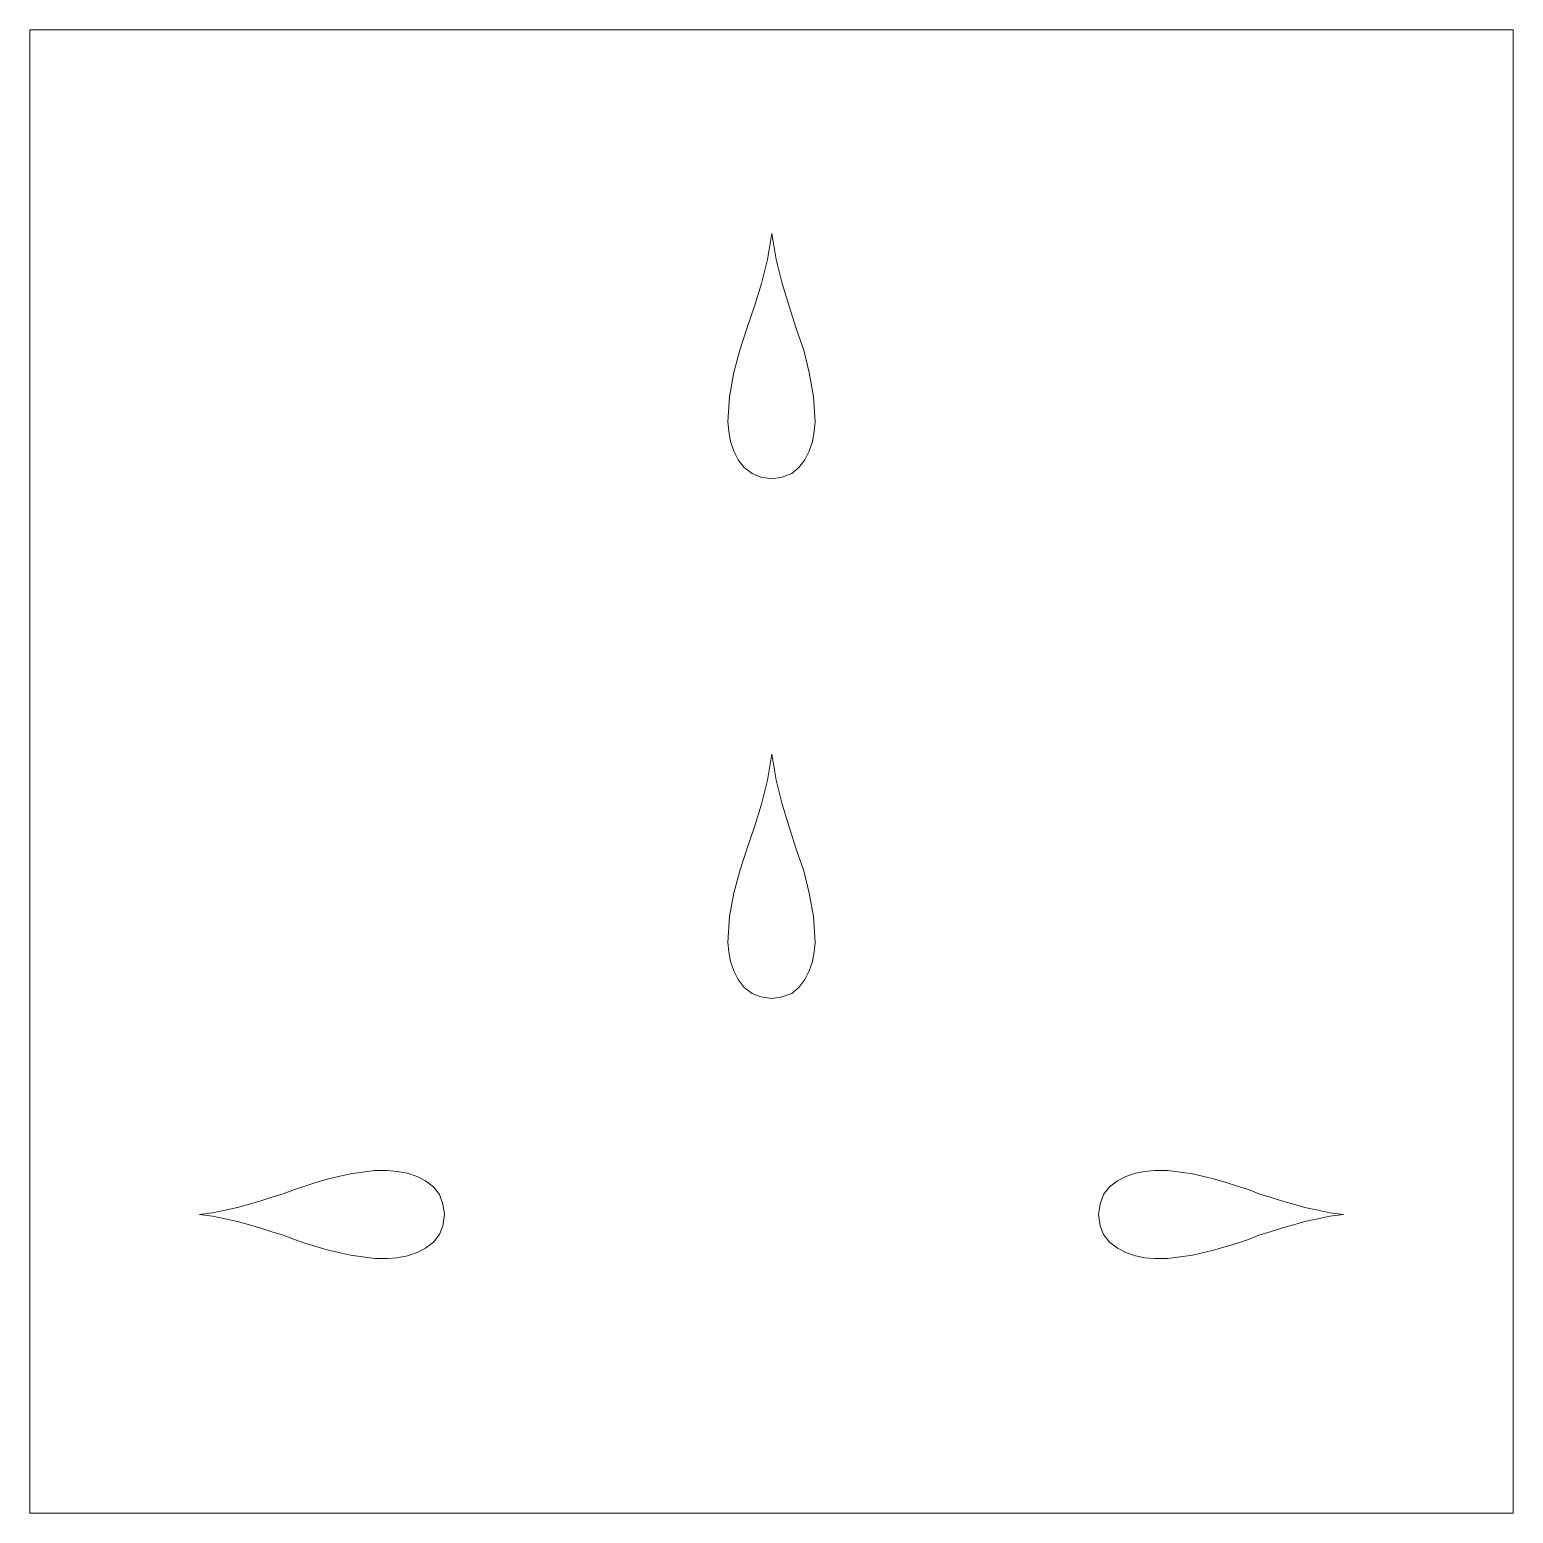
# Model space of a CAD drawing. Header units: millimetres. Extents: x -45 to 55, y -52 to 48.
import ezdxf

# ---------------------------------------------------------------- set-up
doc = ezdxf.new("R2010")
doc.units = ezdxf.units.MM
doc.header["$MEASUREMENT"] = 0
doc.layers.add('Camada 1', color=7, linetype='Continuous')

msp = doc.modelspace()

# ---------------------------------------------------------------- linework, layer by layer
at = {"layer": 'Camada 1', "color": 30, "lineweight": 9}
msp.add_lwpolyline([(-45.1849, -51.6494), (54.8151, -51.6494), (54.8151, 48.3506), (-45.1849, 48.3506), (-45.1849, -51.6494)], close=True, dxfattribs=at)
at = {"layer": 'Camada 1', "color": 240, "lineweight": 9}
for points, knots in [([(4.8442, 18.0823), (4.8442, 18.0823), (5.5428, 18.1988), (5.5428, 18.1988), (5.5428, 18.1988), (5.5428, 18.1988), (6.1829, 18.4316), (6.1829, 18.4316), (6.1829, 18.4316), (6.1829, 18.4316), (6.6487, 18.8391), (6.6487, 18.8391), (6.6487, 18.8391), (6.6487, 18.8391), (7.056, 19.363), (7.056, 19.363), (7.056, 19.363), (7.056, 19.363), (7.347, 19.945), (7.347, 19.945), (7.347, 19.945), (7.347, 19.945), (7.58, 20.5853), (7.58, 20.5853), (7.58, 20.5853), (7.58, 20.5853), (7.6963, 21.2837), (7.6963, 21.2837), (7.6963, 21.2837), (7.6963, 21.2837), (7.7545, 21.924), (7.7545, 21.924), (7.7545, 21.924), (7.7545, 21.924), (7.638, 23.6119), (7.638, 23.6119), (7.638, 23.6119), (7.638, 23.6119), (7.347, 25.2419), (7.347, 25.2419), (7.347, 25.2419), (7.347, 25.2419), (6.998, 26.755), (6.998, 26.755), (6.998, 26.755), (6.998, 26.755), (6.4739, 28.2102), (6.4739, 28.2102), (6.4739, 28.2102), (6.4739, 28.2102), (6.0084, 29.7236), (6.0084, 29.7236), (6.0084, 29.7236), (6.0084, 29.7236), (5.5428, 31.237), (5.5428, 31.237), (5.5428, 31.237), (5.5428, 31.237), (5.1353, 32.8667), (5.1353, 32.8667), (5.1353, 32.8667), (5.1353, 32.8667), (4.8442, 34.6129), (4.8442, 34.6129), (4.8442, 34.6129), (4.8442, 34.6129), (4.5532, 32.8667), (4.5532, 32.8667), (4.5532, 32.8667), (4.5532, 32.8667), (4.1459, 31.237), (4.1459, 31.237), (4.1459, 31.237), (4.1459, 31.237), (3.6801, 29.7236), (3.6801, 29.7236), (3.6801, 29.7236), (3.6801, 29.7236), (3.1563, 28.2102), (3.1563, 28.2102), (3.1563, 28.2102), (3.1563, 28.2102), (2.6907, 26.755), (2.6907, 26.755), (2.6907, 26.755), (2.6907, 26.755), (2.2832, 25.2419), (2.2832, 25.2419), (2.2832, 25.2419), (2.2832, 25.2419), (1.9922, 23.6119), (1.9922, 23.6119), (1.9922, 23.6119), (1.9922, 23.6119), (1.8757, 21.924), (1.8757, 21.924), (1.8757, 21.924), (1.8757, 21.924), (1.9339, 21.2837), (1.9339, 21.2837), (1.9339, 21.2837), (1.9339, 21.2837), (2.0504, 20.5853), (2.0504, 20.5853), (2.0504, 20.5853), (2.0504, 20.5853), (2.2832, 19.945), (2.2832, 19.945), (2.2832, 19.945), (2.2832, 19.945), (2.5742, 19.363), (2.5742, 19.363), (2.5742, 19.363), (2.5742, 19.363), (2.9818, 18.8391), (2.9818, 18.8391), (2.9818, 18.8391), (2.9818, 18.8391), (3.5056, 18.4316), (3.5056, 18.4316), (3.5056, 18.4316), (3.5056, 18.4316), (4.0876, 18.1988), (4.0876, 18.1988), (4.0876, 18.1988), (4.0876, 18.1988), (4.8442, 18.0823), (4.8442, 18.0823)], [0, 0, 0, 0, 0.030303, 0.030303, 0.030303, 0.030303, 0.0606061, 0.0606061, 0.0606061, 0.0606061, 0.0909091, 0.0909091, 0.0909091, 0.0909091, 0.1212121, 0.1212121, 0.1212121, 0.1212121, 0.1515152, 0.1515152, 0.1515152, 0.1515152, 0.1818182, 0.1818182, 0.1818182, 0.1818182, 0.2121212, 0.2121212, 0.2121212, 0.2121212, 0.2424242, 0.2424242, 0.2424242, 0.2424242, 0.2727273, 0.2727273, 0.2727273, 0.2727273, 0.3030303, 0.3030303, 0.3030303, 0.3030303, 0.3333333, 0.3333333, 0.3333333, 0.3333333, 0.3636364, 0.3636364, 0.3636364, 0.3636364, 0.3939394, 0.3939394, 0.3939394, 0.3939394, 0.4242424, 0.4242424, 0.4242424, 0.4242424, 0.4545455, 0.4545455, 0.4545455, 0.4545455, 0.4848485, 0.4848485, 0.4848485, 0.4848485, 0.5151515, 0.5151515, 0.5151515, 0.5151515, 0.5454545, 0.5454545, 0.5454545, 0.5454545, 0.5757576, 0.5757576, 0.5757576, 0.5757576, 0.6060606, 0.6060606, 0.6060606, 0.6060606, 0.6363636, 0.6363636, 0.6363636, 0.6363636, 0.6666667, 0.6666667, 0.6666667, 0.6666667, 0.6969697, 0.6969697, 0.6969697, 0.6969697, 0.7272727, 0.7272727, 0.7272727, 0.7272727, 0.7575758, 0.7575758, 0.7575758, 0.7575758, 0.7878788, 0.7878788, 0.7878788, 0.7878788, 0.8181818, 0.8181818, 0.8181818, 0.8181818, 0.8484848, 0.8484848, 0.8484848, 0.8484848, 0.8787879, 0.8787879, 0.8787879, 0.8787879, 0.9090909, 0.9090909, 0.9090909, 0.9090909, 0.9393939, 0.9393939, 0.9393939, 0.9393939, 1, 1, 1, 1]), ([(-33.7463, -31.5092), (-33.7463, -31.5092), (-32.8732, -31.6255), (-32.8732, -31.6255), (-32.8732, -31.6255), (-32.8732, -31.6255), (-32.0001, -31.8003), (-32.0001, -31.8003), (-32.0001, -31.8003), (-32.0001, -31.8003), (-31.1853, -31.9748), (-31.1853, -31.9748), (-31.1853, -31.9748), (-31.1853, -31.9748), (-30.3705, -32.2076), (-30.3705, -32.2076), (-30.3705, -32.2076), (-30.3705, -32.2076), (-29.6136, -32.4403), (-29.6136, -32.4403), (-29.6136, -32.4403), (-29.6136, -32.4403), (-28.857, -32.6734), (-28.857, -32.6734), (-28.857, -32.6734), (-28.857, -32.6734), (-28.1005, -32.9061), (-28.1005, -32.9061), (-28.1005, -32.9061), (-28.1005, -32.9061), (-27.3436, -33.1972), (-27.3436, -33.1972), (-27.3436, -33.1972), (-27.3436, -33.1972), (-26.6453, -33.4299), (-26.6453, -33.4299), (-26.6453, -33.4299), (-26.6453, -33.4299), (-25.8885, -33.6627), (-25.8885, -33.6627), (-25.8885, -33.6627), (-25.8885, -33.6627), (-25.1319, -33.8955), (-25.1319, -33.8955), (-25.1319, -33.8955), (-25.1319, -33.8955), (-24.3753, -34.0703), (-24.3753, -34.0703), (-24.3753, -34.0703), (-24.3753, -34.0703), (-23.5602, -34.2448), (-23.5602, -34.2448), (-23.5602, -34.2448), (-23.5602, -34.2448), (-22.7454, -34.3613), (-22.7454, -34.3613), (-22.7454, -34.3613), (-22.7454, -34.3613), (-21.9305, -34.4776), (-21.9305, -34.4776), (-21.9305, -34.4776), (-21.9305, -34.4776), (-21.0574, -34.4776), (-21.0574, -34.4776), (-21.0574, -34.4776), (-21.0574, -34.4776), (-20.4171, -34.4196), (-20.4171, -34.4196), (-20.4171, -34.4196), (-20.4171, -34.4196), (-19.7188, -34.303), (-19.7188, -34.303), (-19.7188, -34.303), (-19.7188, -34.303), (-19.0784, -34.0703), (-19.0784, -34.0703), (-19.0784, -34.0703), (-19.0784, -34.0703), (-18.4964, -33.7792), (-18.4964, -33.7792), (-18.4964, -33.7792), (-18.4964, -33.7792), (-17.9726, -33.3717), (-17.9726, -33.3717), (-17.9726, -33.3717), (-17.9726, -33.3717), (-17.565, -32.8479), (-17.565, -32.8479), (-17.565, -32.8479), (-17.565, -32.8479), (-17.3323, -32.2658), (-17.3323, -32.2658), (-17.3323, -32.2658), (-17.3323, -32.2658), (-17.2158, -31.5092), (-17.2158, -31.5092), (-17.2158, -31.5092), (-17.2158, -31.5092), (-17.3323, -30.8107), (-17.3323, -30.8107), (-17.3323, -30.8107), (-17.3323, -30.8107), (-17.565, -30.1703), (-17.565, -30.1703), (-17.565, -30.1703), (-17.565, -30.1703), (-17.9726, -29.6465), (-17.9726, -29.6465), (-17.9726, -29.6465), (-17.9726, -29.6465), (-18.4964, -29.2392), (-18.4964, -29.2392), (-18.4964, -29.2392), (-18.4964, -29.2392), (-19.0784, -28.9482), (-19.0784, -28.9482), (-19.0784, -28.9482), (-19.0784, -28.9482), (-19.7188, -28.7152), (-19.7188, -28.7152), (-19.7188, -28.7152), (-19.7188, -28.7152), (-20.4171, -28.5989), (-20.4171, -28.5989), (-20.4171, -28.5989), (-20.4171, -28.5989), (-21.0574, -28.5407), (-21.0574, -28.5407), (-21.0574, -28.5407), (-21.0574, -28.5407), (-21.9305, -28.5407), (-21.9305, -28.5407), (-21.9305, -28.5407), (-21.9305, -28.5407), (-22.7454, -28.6572), (-22.7454, -28.6572), (-22.7454, -28.6572), (-22.7454, -28.6572), (-23.5602, -28.7734), (-23.5602, -28.7734), (-23.5602, -28.7734), (-23.5602, -28.7734), (-24.3753, -28.9482), (-24.3753, -28.9482), (-24.3753, -28.9482), (-24.3753, -28.9482), (-25.1319, -29.1227), (-25.1319, -29.1227), (-25.1319, -29.1227), (-25.1319, -29.1227), (-25.8885, -29.3555), (-25.8885, -29.3555), (-25.8885, -29.3555), (-25.8885, -29.3555), (-26.6453, -29.5883), (-26.6453, -29.5883), (-26.6453, -29.5883), (-26.6453, -29.5883), (-27.3436, -29.8211), (-27.3436, -29.8211), (-27.3436, -29.8211), (-27.3436, -29.8211), (-28.1005, -30.1121), (-28.1005, -30.1121), (-28.1005, -30.1121), (-28.1005, -30.1121), (-28.857, -30.3451), (-28.857, -30.3451), (-28.857, -30.3451), (-28.857, -30.3451), (-29.6136, -30.5779), (-29.6136, -30.5779), (-29.6136, -30.5779), (-29.6136, -30.5779), (-30.3705, -30.8107), (-30.3705, -30.8107), (-30.3705, -30.8107), (-30.3705, -30.8107), (-31.1853, -31.0434), (-31.1853, -31.0434), (-31.1853, -31.0434), (-31.1853, -31.0434), (-32.0001, -31.2182), (-32.0001, -31.2182), (-32.0001, -31.2182), (-32.0001, -31.2182), (-32.8732, -31.3927), (-32.8732, -31.3927), (-32.8732, -31.3927), (-32.8732, -31.3927), (-33.7463, -31.5092), (-33.7463, -31.5092)], [0, 0, 0, 0, 0.0204082, 0.0204082, 0.0204082, 0.0204082, 0.0408163, 0.0408163, 0.0408163, 0.0408163, 0.0612245, 0.0612245, 0.0612245, 0.0612245, 0.0816327, 0.0816327, 0.0816327, 0.0816327, 0.1020408, 0.1020408, 0.1020408, 0.1020408, 0.122449, 0.122449, 0.122449, 0.122449, 0.1428571, 0.1428571, 0.1428571, 0.1428571, 0.1632653, 0.1632653, 0.1632653, 0.1632653, 0.1836735, 0.1836735, 0.1836735, 0.1836735, 0.2040816, 0.2040816, 0.2040816, 0.2040816, 0.2244898, 0.2244898, 0.2244898, 0.2244898, 0.244898, 0.244898, 0.244898, 0.244898, 0.2653061, 0.2653061, 0.2653061, 0.2653061, 0.2857143, 0.2857143, 0.2857143, 0.2857143, 0.3061224, 0.3061224, 0.3061224, 0.3061224, 0.3265306, 0.3265306, 0.3265306, 0.3265306, 0.3469388, 0.3469388, 0.3469388, 0.3469388, 0.3673469, 0.3673469, 0.3673469, 0.3673469, 0.3877551, 0.3877551, 0.3877551, 0.3877551, 0.4081633, 0.4081633, 0.4081633, 0.4081633, 0.4285714, 0.4285714, 0.4285714, 0.4285714, 0.4489796, 0.4489796, 0.4489796, 0.4489796, 0.4693878, 0.4693878, 0.4693878, 0.4693878, 0.4897959, 0.4897959, 0.4897959, 0.4897959, 0.5102041, 0.5102041, 0.5102041, 0.5102041, 0.5306122, 0.5306122, 0.5306122, 0.5306122, 0.5510204, 0.5510204, 0.5510204, 0.5510204, 0.5714286, 0.5714286, 0.5714286, 0.5714286, 0.5918367, 0.5918367, 0.5918367, 0.5918367, 0.6122449, 0.6122449, 0.6122449, 0.6122449, 0.6326531, 0.6326531, 0.6326531, 0.6326531, 0.6530612, 0.6530612, 0.6530612, 0.6530612, 0.6734694, 0.6734694, 0.6734694, 0.6734694, 0.6938776, 0.6938776, 0.6938776, 0.6938776, 0.7142857, 0.7142857, 0.7142857, 0.7142857, 0.7346939, 0.7346939, 0.7346939, 0.7346939, 0.755102, 0.755102, 0.755102, 0.755102, 0.7755102, 0.7755102, 0.7755102, 0.7755102, 0.7959184, 0.7959184, 0.7959184, 0.7959184, 0.8163265, 0.8163265, 0.8163265, 0.8163265, 0.8367347, 0.8367347, 0.8367347, 0.8367347, 0.8571429, 0.8571429, 0.8571429, 0.8571429, 0.877551, 0.877551, 0.877551, 0.877551, 0.8979592, 0.8979592, 0.8979592, 0.8979592, 0.9183673, 0.9183673, 0.9183673, 0.9183673, 0.9387755, 0.9387755, 0.9387755, 0.9387755, 0.9591837, 0.9591837, 0.9591837, 0.9591837, 1, 1, 1, 1]), ([(43.3765, -31.5092), (43.3765, -31.5092), (42.4454, -31.6255), (42.4454, -31.6255), (42.4454, -31.6255), (42.4454, -31.6255), (41.6306, -31.8003), (41.6306, -31.8003), (41.6306, -31.8003), (41.6306, -31.8003), (40.7575, -31.9748), (40.7575, -31.9748), (40.7575, -31.9748), (40.7575, -31.9748), (40.0007, -32.2076), (40.0007, -32.2076), (40.0007, -32.2076), (40.0007, -32.2076), (39.1858, -32.4403), (39.1858, -32.4403), (39.1858, -32.4403), (39.1858, -32.4403), (38.4292, -32.6734), (38.4292, -32.6734), (38.4292, -32.6734), (38.4292, -32.6734), (37.6724, -32.9061), (37.6724, -32.9061), (37.6724, -32.9061), (37.6724, -32.9061), (36.9741, -33.1972), (36.9741, -33.1972), (36.9741, -33.1972), (36.9741, -33.1972), (36.2172, -33.4299), (36.2172, -33.4299), (36.2172, -33.4299), (36.2172, -33.4299), (35.4606, -33.6627), (35.4606, -33.6627), (35.4606, -33.6627), (35.4606, -33.6627), (34.7041, -33.8955), (34.7041, -33.8955), (34.7041, -33.8955), (34.7041, -33.8955), (33.9472, -34.0703), (33.9472, -34.0703), (33.9472, -34.0703), (33.9472, -34.0703), (33.1906, -34.2448), (33.1906, -34.2448), (33.1906, -34.2448), (33.1906, -34.2448), (32.3758, -34.3613), (32.3758, -34.3613), (32.3758, -34.3613), (32.3758, -34.3613), (31.5027, -34.4776), (31.5027, -34.4776), (31.5027, -34.4776), (31.5027, -34.4776), (30.6296, -34.4776), (30.6296, -34.4776), (30.6296, -34.4776), (30.6296, -34.4776), (29.9893, -34.4196), (29.9893, -34.4196), (29.9893, -34.4196), (29.9893, -34.4196), (29.349, -34.303), (29.349, -34.303), (29.349, -34.303), (29.349, -34.303), (28.7086, -34.0703), (28.7086, -34.0703), (28.7086, -34.0703), (28.7086, -34.0703), (28.1266, -33.7792), (28.1266, -33.7792), (28.1266, -33.7792), (28.1266, -33.7792), (27.6028, -33.3717), (27.6028, -33.3717), (27.6028, -33.3717), (27.6028, -33.3717), (27.1955, -32.8479), (27.1955, -32.8479), (27.1955, -32.8479), (27.1955, -32.8479), (26.9625, -32.2658), (26.9625, -32.2658), (26.9625, -32.2658), (26.9625, -32.2658), (26.8462, -31.5092), (26.8462, -31.5092), (26.8462, -31.5092), (26.8462, -31.5092), (26.9625, -30.8107), (26.9625, -30.8107), (26.9625, -30.8107), (26.9625, -30.8107), (27.1955, -30.1703), (27.1955, -30.1703), (27.1955, -30.1703), (27.1955, -30.1703), (27.6028, -29.6465), (27.6028, -29.6465), (27.6028, -29.6465), (27.6028, -29.6465), (28.1266, -29.2392), (28.1266, -29.2392), (28.1266, -29.2392), (28.1266, -29.2392), (28.7086, -28.9482), (28.7086, -28.9482), (28.7086, -28.9482), (28.7086, -28.9482), (29.349, -28.7152), (29.349, -28.7152), (29.349, -28.7152), (29.349, -28.7152), (29.9893, -28.5989), (29.9893, -28.5989), (29.9893, -28.5989), (29.9893, -28.5989), (30.6296, -28.5407), (30.6296, -28.5407), (30.6296, -28.5407), (30.6296, -28.5407), (31.5027, -28.5407), (31.5027, -28.5407), (31.5027, -28.5407), (31.5027, -28.5407), (32.3758, -28.6572), (32.3758, -28.6572), (32.3758, -28.6572), (32.3758, -28.6572), (33.1906, -28.7734), (33.1906, -28.7734), (33.1906, -28.7734), (33.1906, -28.7734), (33.9472, -28.9482), (33.9472, -28.9482), (33.9472, -28.9482), (33.9472, -28.9482), (34.7041, -29.1227), (34.7041, -29.1227), (34.7041, -29.1227), (34.7041, -29.1227), (35.4606, -29.3555), (35.4606, -29.3555), (35.4606, -29.3555), (35.4606, -29.3555), (36.2172, -29.5883), (36.2172, -29.5883), (36.2172, -29.5883), (36.2172, -29.5883), (36.9741, -29.8211), (36.9741, -29.8211), (36.9741, -29.8211), (36.9741, -29.8211), (37.6724, -30.1121), (37.6724, -30.1121), (37.6724, -30.1121), (37.6724, -30.1121), (38.4292, -30.3451), (38.4292, -30.3451), (38.4292, -30.3451), (38.4292, -30.3451), (39.1858, -30.5779), (39.1858, -30.5779), (39.1858, -30.5779), (39.1858, -30.5779), (40.0007, -30.8107), (40.0007, -30.8107), (40.0007, -30.8107), (40.0007, -30.8107), (40.7575, -31.0434), (40.7575, -31.0434), (40.7575, -31.0434), (40.7575, -31.0434), (41.6306, -31.2182), (41.6306, -31.2182), (41.6306, -31.2182), (41.6306, -31.2182), (42.4454, -31.3927), (42.4454, -31.3927), (42.4454, -31.3927), (42.4454, -31.3927), (43.3765, -31.5092), (43.3765, -31.5092)], [0, 0, 0, 0, 0.0204082, 0.0204082, 0.0204082, 0.0204082, 0.0408163, 0.0408163, 0.0408163, 0.0408163, 0.0612245, 0.0612245, 0.0612245, 0.0612245, 0.0816327, 0.0816327, 0.0816327, 0.0816327, 0.1020408, 0.1020408, 0.1020408, 0.1020408, 0.122449, 0.122449, 0.122449, 0.122449, 0.1428571, 0.1428571, 0.1428571, 0.1428571, 0.1632653, 0.1632653, 0.1632653, 0.1632653, 0.1836735, 0.1836735, 0.1836735, 0.1836735, 0.2040816, 0.2040816, 0.2040816, 0.2040816, 0.2244898, 0.2244898, 0.2244898, 0.2244898, 0.244898, 0.244898, 0.244898, 0.244898, 0.2653061, 0.2653061, 0.2653061, 0.2653061, 0.2857143, 0.2857143, 0.2857143, 0.2857143, 0.3061224, 0.3061224, 0.3061224, 0.3061224, 0.3265306, 0.3265306, 0.3265306, 0.3265306, 0.3469388, 0.3469388, 0.3469388, 0.3469388, 0.3673469, 0.3673469, 0.3673469, 0.3673469, 0.3877551, 0.3877551, 0.3877551, 0.3877551, 0.4081633, 0.4081633, 0.4081633, 0.4081633, 0.4285714, 0.4285714, 0.4285714, 0.4285714, 0.4489796, 0.4489796, 0.4489796, 0.4489796, 0.4693878, 0.4693878, 0.4693878, 0.4693878, 0.4897959, 0.4897959, 0.4897959, 0.4897959, 0.5102041, 0.5102041, 0.5102041, 0.5102041, 0.5306122, 0.5306122, 0.5306122, 0.5306122, 0.5510204, 0.5510204, 0.5510204, 0.5510204, 0.5714286, 0.5714286, 0.5714286, 0.5714286, 0.5918367, 0.5918367, 0.5918367, 0.5918367, 0.6122449, 0.6122449, 0.6122449, 0.6122449, 0.6326531, 0.6326531, 0.6326531, 0.6326531, 0.6530612, 0.6530612, 0.6530612, 0.6530612, 0.6734694, 0.6734694, 0.6734694, 0.6734694, 0.6938776, 0.6938776, 0.6938776, 0.6938776, 0.7142857, 0.7142857, 0.7142857, 0.7142857, 0.7346939, 0.7346939, 0.7346939, 0.7346939, 0.755102, 0.755102, 0.755102, 0.755102, 0.7755102, 0.7755102, 0.7755102, 0.7755102, 0.7959184, 0.7959184, 0.7959184, 0.7959184, 0.8163265, 0.8163265, 0.8163265, 0.8163265, 0.8367347, 0.8367347, 0.8367347, 0.8367347, 0.8571429, 0.8571429, 0.8571429, 0.8571429, 0.877551, 0.877551, 0.877551, 0.877551, 0.8979592, 0.8979592, 0.8979592, 0.8979592, 0.9183673, 0.9183673, 0.9183673, 0.9183673, 0.9387755, 0.9387755, 0.9387755, 0.9387755, 0.9591837, 0.9591837, 0.9591837, 0.9591837, 1, 1, 1, 1])]:
    msp.add_open_spline(points, degree=3, knots=knots, dxfattribs=at)
at = {"layer": 'Camada 1', "color": 250, "lineweight": 9}
msp.add_open_spline([(4.8442, -0.4853), (4.8442, -0.4853), (5.1353, -2.2315), (5.1353, -2.2315), (5.1353, -2.2315), (5.1353, -2.2315), (5.5428, -3.8614), (5.5428, -3.8614), (5.5428, -3.8614), (5.5428, -3.8614), (6.0084, -5.3746), (6.0084, -5.3746), (6.0084, -5.3746), (6.0084, -5.3746), (6.4739, -6.888), (6.4739, -6.888), (6.4739, -6.888), (6.4739, -6.888), (6.998, -8.3431), (6.998, -8.3431), (6.998, -8.3431), (6.998, -8.3431), (7.347, -9.8566), (7.347, -9.8566), (7.347, -9.8566), (7.347, -9.8566), (7.638, -11.428), (7.638, -11.428), (7.638, -11.428), (7.638, -11.428), (7.7545, -13.1742), (7.7545, -13.1742), (7.7545, -13.1742), (7.7545, -13.1742), (7.6963, -13.8145), (7.6963, -13.8145), (7.6963, -13.8145), (7.6963, -13.8145), (7.58, -14.4548), (7.58, -14.4548), (7.58, -14.4548), (7.58, -14.4548), (7.347, -15.0951), (7.347, -15.0951), (7.347, -15.0951), (7.347, -15.0951), (7.056, -15.6772), (7.056, -15.6772), (7.056, -15.6772), (7.056, -15.6772), (6.6487, -16.201), (6.6487, -16.201), (6.6487, -16.201), (6.6487, -16.201), (6.1829, -16.6083), (6.1829, -16.6083), (6.1829, -16.6083), (6.1829, -16.6083), (5.5428, -16.8413), (5.5428, -16.8413), (5.5428, -16.8413), (5.5428, -16.8413), (4.8442, -16.9576), (4.8442, -16.9576), (4.8442, -16.9576), (4.8442, -16.9576), (4.0876, -16.8413), (4.0876, -16.8413), (4.0876, -16.8413), (4.0876, -16.8413), (3.5056, -16.6083), (3.5056, -16.6083), (3.5056, -16.6083), (3.5056, -16.6083), (2.9818, -16.201), (2.9818, -16.201), (2.9818, -16.201), (2.9818, -16.201), (2.5742, -15.6772), (2.5742, -15.6772), (2.5742, -15.6772), (2.5742, -15.6772), (2.2832, -15.0951), (2.2832, -15.0951), (2.2832, -15.0951), (2.2832, -15.0951), (2.0504, -14.4548), (2.0504, -14.4548), (2.0504, -14.4548), (2.0504, -14.4548), (1.9339, -13.8145), (1.9339, -13.8145), (1.9339, -13.8145), (1.9339, -13.8145), (1.8757, -13.1742), (1.8757, -13.1742), (1.8757, -13.1742), (1.8757, -13.1742), (1.9922, -11.428), (1.9922, -11.428), (1.9922, -11.428), (1.9922, -11.428), (2.2832, -9.8566), (2.2832, -9.8566), (2.2832, -9.8566), (2.2832, -9.8566), (2.6907, -8.3431), (2.6907, -8.3431), (2.6907, -8.3431), (2.6907, -8.3431), (3.1563, -6.888), (3.1563, -6.888), (3.1563, -6.888), (3.1563, -6.888), (3.6801, -5.3746), (3.6801, -5.3746), (3.6801, -5.3746), (3.6801, -5.3746), (4.1459, -3.8614), (4.1459, -3.8614), (4.1459, -3.8614), (4.1459, -3.8614), (4.5532, -2.2315), (4.5532, -2.2315), (4.5532, -2.2315), (4.5532, -2.2315), (4.8442, -0.4853), (4.8442, -0.4853)], degree=3, knots=[0, 0, 0, 0, 0.030303, 0.030303, 0.030303, 0.030303, 0.0606061, 0.0606061, 0.0606061, 0.0606061, 0.0909091, 0.0909091, 0.0909091, 0.0909091, 0.1212121, 0.1212121, 0.1212121, 0.1212121, 0.1515152, 0.1515152, 0.1515152, 0.1515152, 0.1818182, 0.1818182, 0.1818182, 0.1818182, 0.2121212, 0.2121212, 0.2121212, 0.2121212, 0.2424242, 0.2424242, 0.2424242, 0.2424242, 0.2727273, 0.2727273, 0.2727273, 0.2727273, 0.3030303, 0.3030303, 0.3030303, 0.3030303, 0.3333333, 0.3333333, 0.3333333, 0.3333333, 0.3636364, 0.3636364, 0.3636364, 0.3636364, 0.3939394, 0.3939394, 0.3939394, 0.3939394, 0.4242424, 0.4242424, 0.4242424, 0.4242424, 0.4545455, 0.4545455, 0.4545455, 0.4545455, 0.4848485, 0.4848485, 0.4848485, 0.4848485, 0.5151515, 0.5151515, 0.5151515, 0.5151515, 0.5454545, 0.5454545, 0.5454545, 0.5454545, 0.5757576, 0.5757576, 0.5757576, 0.5757576, 0.6060606, 0.6060606, 0.6060606, 0.6060606, 0.6363636, 0.6363636, 0.6363636, 0.6363636, 0.6666667, 0.6666667, 0.6666667, 0.6666667, 0.6969697, 0.6969697, 0.6969697, 0.6969697, 0.7272727, 0.7272727, 0.7272727, 0.7272727, 0.7575758, 0.7575758, 0.7575758, 0.7575758, 0.7878788, 0.7878788, 0.7878788, 0.7878788, 0.8181818, 0.8181818, 0.8181818, 0.8181818, 0.8484848, 0.8484848, 0.8484848, 0.8484848, 0.8787879, 0.8787879, 0.8787879, 0.8787879, 0.9090909, 0.9090909, 0.9090909, 0.9090909, 0.9393939, 0.9393939, 0.9393939, 0.9393939, 1, 1, 1, 1], dxfattribs=at)

doc.saveas('drawing.dxf')
